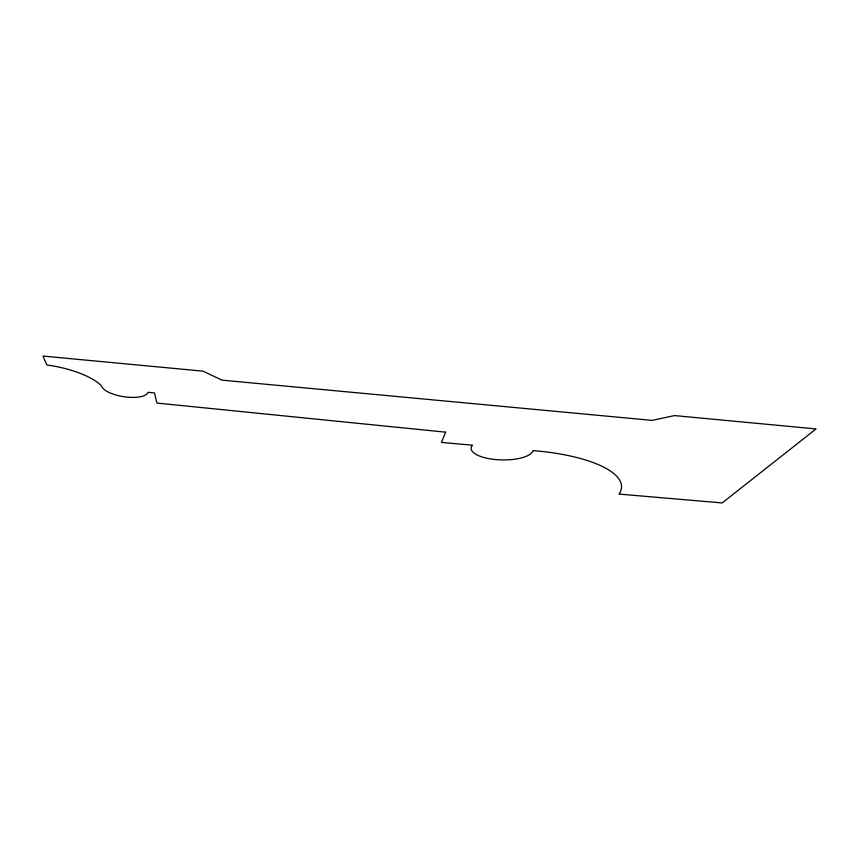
<?xml version="1.0" encoding="UTF-8"?>
<svg xmlns="http://www.w3.org/2000/svg" width="859" height="859" viewBox="0 0 859 859"><rect width="100%" height="100%" fill="white"/><g stroke="black" fill="none" stroke-linecap="round" stroke-linejoin="round"><path stroke-width="1.29" d="M445.692 432.174L441.429 442.417L472.461 445.198A31.053 10.963 1.2 0 0 496.072 459.597A31.053 10.963 1.2 0 0 533.052 450.61A108.728 35.015 1.2 0 1 619.038 494.086L722.172 502.934L816.05 428.931L674.508 415.584L652.153 420.384L222.03 380.15L203.003 371.152L42.95 356.066L46.901 365A56.393 19.682 10 0 1 101.587 386.024A23.59 8.569 8.9 0 0 124.738 396.858A23.59 8.569 8.9 0 0 147.995 392.327L154.48 392.917L156.907 403.064L445.692 432.174"/></g></svg>
